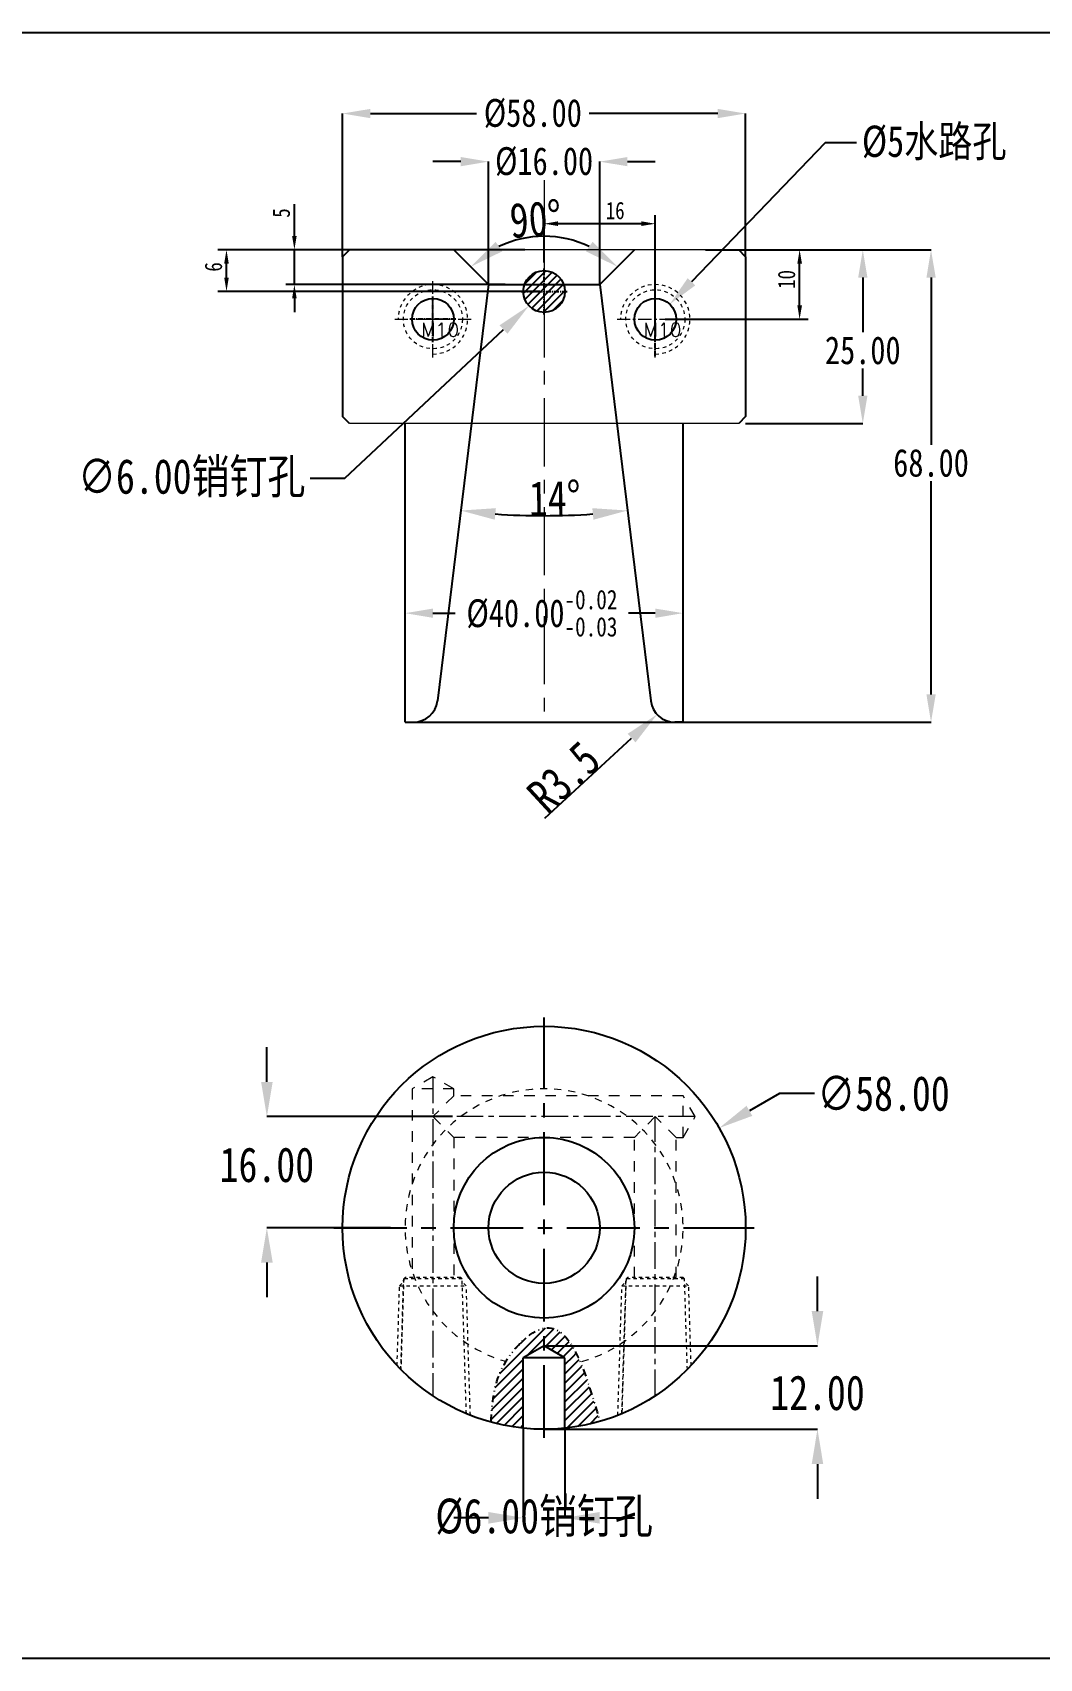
# Model space of a CAD drawing. Header units: millimetres. Extents: x 583 to 1942, y -5112 to 253.
# Drawn here: x 1049.3 to 1194.2, y -593.5 to -359.5 of the extents above; entities that cross this region are included whole.
import ezdxf

# ---------------------------------------------------------------- set-up
doc = ezdxf.new("R2010")
doc.units = ezdxf.units.MM
doc.header["$LTSCALE"] = 16.335
doc.header["$PDMODE"] = 3
doc.header["$PDSIZE"] = 0.3125
for name, pattern in [('CENTER', [0.6, 0.375, -0.075, 0.075, -0.075]), ('DIVIDE', [31.75, 12.7, -6.35, 0, -6.35, 0, -6.35]), ('HIDDEN', [0.2, 0.1, -0.1])]:
    doc.linetypes.add(name, pattern=pattern)
doc.layers.get('0').update_dxf_attribs({"linetype": 'CONTINUOUS'})
doc.layers.get('Defpoints').update_dxf_attribs({"linetype": 'CONTINUOUS'})
for name, color, linetype, lineweight in [('cool', 153, 'HIDDEN', 9), ('moldbase', 7, 'CONTINUOUS', 20), ('screw', 33, 'CONTINUOUS', 13)]:
    doc.layers.add(name, color=color, linetype=linetype, lineweight=lineweight)
doc.styles.get("Standard").update_dxf_attribs({"font": 'txt', "width": 0.8})
doc.styles.add('TXT', font='txt.shx', dxfattribs={"bigfont": 'gbcbig.shx'})
doc.dimstyles.new('ISO-25', dxfattribs={"dimtxt": 2.5, "dimasz": 2.5, "dimexe": 1.25, "dimexo": 0.625, "dimtad": 1, "dimdsep": 46, "dimtxsty": 'Standard', "dimcen": 2.5, "dimadec": 0, "dimazin": 0, "dimtfac": 1, "dimtmove": 0, "dimatfit": 3, "dimfxl": 0, "dimarcsym": 0})
doc.dimstyles.get("Standard").update_dxf_attribs({"dimtxt": 0.15625, "dimasz": 0.1875, "dimexe": 0.125, "dimexo": 0.0625, "dimtad": 0, "dimtih": 1, "dimtoh": 1, "dimdsep": 46, "dimtxsty": 'Standard', "dimcen": 0.09, "dimadec": 0, "dimazin": 0, "dimtp": 0.01, "dimtm": 0.01, "dimtfac": 1, "dimtofl": 0, "dimtmove": 0, "dimatfit": 3, "dimfxl": 0, "dimtolj": 1, "dimarcsym": 0})
doc.dimstyles.new('副本 11', dxfattribs={"dimtxt": 2.5, "dimasz": 2.5, "dimexe": 1.25, "dimexo": 0.625, "dimtad": 1, "dimdsep": 46, "dimtxsty": 'Standard', "dimcen": 2.5, "dimadec": 0, "dimazin": 0, "dimtfac": 1, "dimtmove": 0, "dimatfit": 3, "dimfxl": 0, "dimarcsym": 0})

# ---------------------------------------------------------------- blocks, each defined once
blk = doc.blocks.new('*D85')
at = {"color": 0, "lineweight": -2}
for p, q in [((1151.8, -390.72), (1168.8, -390.72)), ((1168.8, -394.72), (1168.8, -402.58)), ((1168.8, -411.72), (1168.8, -407.83)), ((1151.94, -415.72), (1168.8, -415.72))]:
    blk.add_line(p, q, dxfattribs=at)
at = {"color": 0}
for points in [[(1168.14, -394.72), (1169.47, -394.72), (1168.8, -390.72)], [(1168.14, -411.72), (1169.47, -411.72), (1168.8, -415.72)]]:
    blk.add_solid(points, dxfattribs=at)
at = {"layer": 'Defpoints', "color": 0}
for p in [(1151.8, -390.72), (1151.94, -415.72), (1168.8, -415.72)]:
    blk.add_point(p, dxfattribs=at)
at = {"color": 0, "insert": (1168.8, -405.21), "char_height": 4, "attachment_point": 5}
blk.add_mtext('\\A1;25.00', dxfattribs=at)
blk = doc.blocks.new('*D65')
at = {"color": 0, "lineweight": -2}
for p, q in [((1147.94, -390.72), (1178.62, -390.72)), ((1178.62, -394.72), (1178.62, -418.79)), ((1178.62, -454.72), (1178.62, -424.04)), ((1140.66, -458.72), (1178.62, -458.72))]:
    blk.add_line(p, q, dxfattribs=at)
at = {"color": 0}
for points in [[(1177.96, -394.72), (1179.29, -394.72), (1178.62, -390.72)], [(1177.96, -454.72), (1179.29, -454.72), (1178.62, -458.72)]]:
    blk.add_solid(points, dxfattribs=at)
at = {"layer": 'Defpoints', "color": 0}
for p in [(1147.94, -390.72), (1140.66, -458.72), (1178.62, -458.72)]:
    blk.add_point(p, dxfattribs=at)
at = {"color": 0, "insert": (1178.62, -421.41), "char_height": 4, "attachment_point": 5}
blk.add_mtext('\\A1;68.00', dxfattribs=at)
blk = doc.blocks.new('*D66')
at = {"color": 0, "lineweight": -2}
for p, q in [((1093.94, -391.72), (1093.94, -371.11)), ((1097.94, -371.11), (1113.22, -371.11)), ((1147.94, -371.11), (1129.41, -371.11)), ((1151.94, -391.72), (1151.94, -371.11))]:
    blk.add_line(p, q, dxfattribs=at)
at = {"color": 0}
for points in [[(1097.94, -370.45), (1097.94, -371.78), (1093.94, -371.11)], [(1147.94, -370.45), (1147.94, -371.78), (1151.94, -371.11)]]:
    blk.add_solid(points, dxfattribs=at)
at = {"layer": 'Defpoints', "color": 0}
for p in [(1093.94, -371.11), (1093.94, -391.72), (1151.94, -391.72)]:
    blk.add_point(p, dxfattribs=at)
at = {"color": 0, "insert": (1121.32, -371.11), "char_height": 4, "attachment_point": 5}
blk.add_mtext('\\A1;%%c58.00', dxfattribs=at)
blk = doc.blocks.new('*D67')
at = {"color": 0, "lineweight": -2}
for p, q in [((1146.17, -390.72), (1160.96, -390.72)), ((1159.71, -398.72), (1159.71, -392.72)), ((1140.36, -400.72), (1160.96, -400.72))]:
    blk.add_line(p, q, dxfattribs=at)
at = {"color": 0}
for points in [[(1159.38, -392.72), (1160.05, -392.72), (1159.71, -390.72)], [(1159.38, -398.72), (1160.05, -398.72), (1159.71, -400.72)]]:
    blk.add_solid(points, dxfattribs=at)
at = {"layer": 'Defpoints', "color": 0}
for p in [(1145.55, -390.72), (1159.71, -390.72), (1139.74, -400.72)]:
    blk.add_point(p, dxfattribs=at)
at = {"color": 0, "insert": (1157.84, -394.99), "char_height": 2.5, "attachment_point": 5, "rotation": 90}
blk.add_mtext('10', dxfattribs=at)
blk = doc.blocks.new('*D68')
at = {"color": 0, "lineweight": -2}
for p, q in [((1122.94, -392.56), (1122.94, -385.72)), ((1138.94, -402.1), (1138.94, -385.72)), ((1136.94, -386.97), (1124.94, -386.97))]:
    blk.add_line(p, q, dxfattribs=at)
at = {"color": 0}
for points in [[(1124.94, -386.63), (1124.94, -387.3), (1122.94, -386.97)], [(1136.94, -386.63), (1136.94, -387.3), (1138.94, -386.97)]]:
    blk.add_solid(points, dxfattribs=at)
at = {"layer": 'Defpoints', "color": 0}
for p in [(1122.94, -386.97), (1122.94, -393.18), (1138.94, -402.72)]:
    blk.add_point(p, dxfattribs=at)
at = {"color": 0, "insert": (1133.17, -385.09), "char_height": 2.5, "attachment_point": 5}
blk.add_mtext('16', dxfattribs=at)
blk = doc.blocks.new('*D88')
at = {"color": 0, "lineweight": -2}
for p, q in [((1163.41, -375.35), (1144.15, -395.32)), ((1167.91, -375.35), (1163.41, -375.35))]:
    blk.add_line(p, q, dxfattribs=at)
at = {"color": 0}
blk.add_solid([(1143.61, -394.8), (1144.69, -395.85), (1141.02, -398.56)], dxfattribs=at)
at = {"layer": 'Defpoints', "color": 0}
for p in [(1141.02, -398.56), (1136.86, -402.88)]:
    blk.add_point(p, dxfattribs=at)
at = {"color": 0, "insert": (1179.08, -375.35), "char_height": 4.5, "attachment_point": 5}
blk.add_mtext('\\A1;%%C5{\\fSimSun|b0|i0|c134|p2;水路孔}', dxfattribs=at)
blk = doc.blocks.new('*D89')
at = {"color": 0, "lineweight": -2}
for p, q in [((1162.28, -543.47), (1162.28, -538.47)), ((1122.94, -548.47), (1162.28, -548.47)), ((1122.94, -560.47), (1162.28, -560.47)), ((1162.28, -565.47), (1162.28, -570.47))]:
    blk.add_line(p, q, dxfattribs=at)
at = {"color": 0}
for points in [[(1161.45, -543.47), (1163.11, -543.47), (1162.28, -548.47)], [(1161.45, -565.47), (1163.11, -565.47), (1162.28, -560.47)]]:
    blk.add_solid(points, dxfattribs=at)
at = {"layer": 'Defpoints', "color": 0}
for p in [(1122.94, -548.47), (1122.94, -560.47), (1162.28, -560.47)]:
    blk.add_point(p, dxfattribs=at)
at = {"color": 0, "insert": (1162.28, -555.25), "char_height": 5, "attachment_point": 5}
blk.add_mtext('\\A1;12.00', dxfattribs=at)
blk = doc.blocks.new('*D90')
at = {"color": 0, "lineweight": -2}
for p, q in [((1119.94, -560.31), (1119.94, -573.22)), ((1125.94, -560.31), (1125.94, -573.22)), ((1114.94, -573.22), (1109.94, -573.22)), ((1130.94, -573.22), (1135.94, -573.22))]:
    blk.add_line(p, q, dxfattribs=at)
at = {"color": 0}
for points in [[(1114.94, -572.38), (1114.94, -574.05), (1119.94, -573.22)], [(1130.94, -572.38), (1130.94, -574.05), (1125.94, -573.22)]]:
    blk.add_solid(points, dxfattribs=at)
at = {"layer": 'Defpoints', "color": 0}
for p in [(1119.94, -560.31), (1125.94, -560.31), (1119.94, -573.22)]:
    blk.add_point(p, dxfattribs=at)
at = {"color": 0, "insert": (1122.94, -573.22), "char_height": 5, "attachment_point": 5}
blk.add_mtext('\\A1;%%C6.00{\\fSimSun|b0|i0|c134|p2;销钉孔}', dxfattribs=at)
blk = doc.blocks.new('*D91')
at = {"color": 0, "lineweight": -2}
for p, q in [((1120.19, -390.72), (1075.99, -390.72)), ((1077.24, -394.72), (1077.24, -392.72)), ((1122.32, -396.72), (1075.99, -396.72))]:
    blk.add_line(p, q, dxfattribs=at)
at = {"color": 0}
for points in [[(1076.91, -392.72), (1077.57, -392.72), (1077.24, -390.72)], [(1076.91, -394.72), (1077.57, -394.72), (1077.24, -396.72)]]:
    blk.add_solid(points, dxfattribs=at)
at = {"layer": 'Defpoints', "color": 0}
for p in [(1077.24, -390.72), (1120.81, -390.72), (1122.94, -396.72)]:
    blk.add_point(p, dxfattribs=at)
at = {"color": 0, "insert": (1075.37, -393.19), "char_height": 2.5, "attachment_point": 5, "rotation": 90}
blk.add_mtext('6', dxfattribs=at)
blk = doc.blocks.new('screw_m10_g')
at = {"layer": 'screw', "color": 1, "linetype": 'CENTER', "ltscale": 0.310989}
for p, q in [((0, -5.5), (0, 5.5)), ((-5.5, 0), (5.5, 0))]:
    blk.add_line(p, q, dxfattribs=at)
at = {"layer": 'screw', "linetype": 'HIDDEN', "ltscale": 0.310989}
blk.add_circle((0, 0), 4.25, dxfattribs=at)
at = {"layer": 'screw', "color": 92, "linetype": 'HIDDEN', "ltscale": 0.310989}
blk.add_arc((0, 0), 5, 270, 180, dxfattribs=at)
at = {"layer": 'screw', "color": 6, "style": 'TXT'}
blk.add_text('M10', height=2, dxfattribs=at).set_placement((-1.7, -2.5))
blk = doc.blocks.new('*D93')
at = {"color": 0, "lineweight": -2}
for p, q in [((1156.83, -512.17), (1152.49, -514.65)), ((1161.83, -512.17), (1156.83, -512.17))]:
    blk.add_line(p, q, dxfattribs=at)
at = {"color": 0}
blk.add_solid([(1152.07, -513.92), (1152.9, -515.37), (1148.14, -517.12)], dxfattribs=at)
at = {"layer": 'Defpoints', "color": 0}
for p in [(1148.14, -517.12), (1097.75, -545.83)]:
    blk.add_point(p, dxfattribs=at)
at = {"color": 0, "insert": (1171.79, -512.17), "char_height": 5, "attachment_point": 5}
blk.add_mtext('\\A1;∅58.00', dxfattribs=at)
blk = doc.blocks.new('*D94')
at = {"color": 0, "lineweight": -2}
for p, q in [((1094.28, -423.6), (1117.11, -402.2)), ((1089.28, -423.6), (1094.28, -423.6))]:
    blk.add_line(p, q, dxfattribs=at)
at = {"color": 0}
blk.add_solid([(1116.54, -401.59), (1117.68, -402.8), (1120.76, -398.78)], dxfattribs=at)
at = {"layer": 'Defpoints', "color": 0}
for p in [(1125.13, -394.67), (1120.76, -398.78)]:
    blk.add_point(p, dxfattribs=at)
at = {"color": 0, "insert": (1072.24, -423.6), "char_height": 5, "attachment_point": 5}
blk.add_mtext('\\A1;∅6.00{\\fSimSun|b0|i0|c134|p2;销钉孔}', dxfattribs=at)
blk = doc.blocks.new('*D95')
at = {"color": 0, "lineweight": -2}
for p, q in [((1083.05, -510.48), (1083.05, -505.48)), ((1109.75, -515.48), (1083.05, -515.48)), ((1100.84, -531.48), (1083.05, -531.48)), ((1083.05, -536.48), (1083.05, -541.48))]:
    blk.add_line(p, q, dxfattribs=at)
at = {"color": 0}
for points in [[(1082.22, -510.48), (1083.89, -510.48), (1083.05, -515.48)], [(1082.22, -536.48), (1083.89, -536.48), (1083.05, -531.48)]]:
    blk.add_solid(points, dxfattribs=at)
at = {"layer": 'Defpoints', "color": 0}
for p in [(1109.75, -515.48), (1083.05, -531.48), (1100.84, -531.48)]:
    blk.add_point(p, dxfattribs=at)
at = {"color": 0, "insert": (1083.05, -522.43), "char_height": 5, "attachment_point": 5}
blk.add_mtext('\\A1;16.00', dxfattribs=at)
blk = doc.blocks.new('*D79')
at = {"color": 0, "lineweight": -2}
for p, q in [((1106.94, -443.02), (1110.16, -443.02)), ((1138.94, -443.02), (1135.09, -443.02))]:
    blk.add_line(p, q, dxfattribs=at)
at = {"color": 0}
for points in [[(1106.94, -442.36), (1106.94, -443.69), (1102.94, -443.02)], [(1138.94, -442.36), (1138.94, -443.69), (1142.94, -443.02)]]:
    blk.add_solid(points, dxfattribs=at)
at = {"layer": 'Defpoints', "color": 0}
for p in [(1102.94, -443.02), (1102.94, -443.02), (1142.94, -443.02)]:
    blk.add_point(p, dxfattribs=at)
at = {"color": 0, "insert": (1122.63, -443.02), "char_height": 4, "attachment_point": 5}
blk.add_mtext('\\A1;%%C40.00{\\H0.7x;\\S-0.02^ -0.03;}', dxfattribs=at)
blk = doc.blocks.new('*D82')
at = {"color": 0, "lineweight": -2}
for p, q in [((1110.94, -378.04), (1106.94, -378.04)), ((1114.94, -395.72), (1114.94, -378.04)), ((1130.94, -395.72), (1130.94, -378.04)), ((1134.94, -378.04), (1138.94, -378.04))]:
    blk.add_line(p, q, dxfattribs=at)
at = {"color": 0}
for points in [[(1110.94, -377.37), (1110.94, -378.7), (1114.94, -378.04)], [(1134.94, -377.37), (1134.94, -378.7), (1130.94, -378.04)]]:
    blk.add_solid(points, dxfattribs=at)
at = {"layer": 'Defpoints', "color": 0}
for p in [(1130.94, -378.04), (1114.94, -395.72), (1130.94, -395.72)]:
    blk.add_point(p, dxfattribs=at)
at = {"color": 0, "insert": (1122.94, -378.04), "char_height": 4, "attachment_point": 5}
blk.add_mtext('\\A1;%%c16.00', dxfattribs=at)
blk = doc.blocks.new('*D84')
at = {"color": 0, "lineweight": -2}
for p, q in [((1087.01, -388.72), (1087.01, -384.14)), ((1114.81, -390.72), (1085.76, -390.72)), ((1087.01, -395.72), (1087.01, -390.72)), ((1117.33, -395.72), (1085.76, -395.72)), ((1087.01, -397.72), (1087.01, -399.72))]:
    blk.add_line(p, q, dxfattribs=at)
at = {"color": 0}
for points in [[(1086.68, -388.72), (1087.34, -388.72), (1087.01, -390.72)], [(1086.68, -397.72), (1087.34, -397.72), (1087.01, -395.72)]]:
    blk.add_solid(points, dxfattribs=at)
at = {"layer": 'Defpoints', "color": 0}
for p in [(1115.44, -390.72), (1087.01, -395.72), (1117.95, -395.72)]:
    blk.add_point(p, dxfattribs=at)
at = {"color": 0, "insert": (1085.13, -385.43), "char_height": 2.5, "attachment_point": 5, "rotation": 90}
blk.add_mtext('5', dxfattribs=at)
blk = doc.blocks.new('*D99')
at = {"color": 4, "lineweight": -2}
blk.add_arc((1122.94, -403.72), 14.94, 64.2628, 115.7372, dxfattribs=at)
at = {"color": 4}
for points in [[(1116.94, -390.94), (1115.97, -389.58), (1112.38, -393.16)], [(1129.92, -389.58), (1128.95, -390.94), (1133.51, -393.16)]]:
    blk.add_solid(points, dxfattribs=at)
at = {"layer": 'Defpoints', "color": 0}
for p in [(1109.94, -390.72), (1126.81, -389.29), (1135.94, -390.72), (1114.94, -395.72), (1130.94, -395.72)]:
    blk.add_point(p, dxfattribs=at)
at = {"color": 6, "insert": (1121.72, -386.32), "char_height": 5, "attachment_point": 5, "rotation": 4.0364}
blk.add_mtext('90°', dxfattribs=at)
blk = doc.blocks.new('*D102')
at = {"color": 4, "lineweight": -2}
blk.add_line((1123.05, -472.54), (1135.53, -461), dxfattribs=at)
at = {"color": 4}
blk.add_solid([(1134.97, -460.38), (1136.1, -461.61), (1139.2, -457.6)], dxfattribs=at)
at = {"layer": 'Defpoints', "color": 0}
for p in [(1141.77, -455.22), (1139.2, -457.6)]:
    blk.add_point(p, dxfattribs=at)
at = {"color": 6, "insert": (1125.76, -466.63), "char_height": 5, "attachment_point": 5, "rotation": 42.7673}
blk.add_mtext('R3.5', dxfattribs=at)
blk = doc.blocks.new('*D103')
at = {"color": 4, "lineweight": -2}
blk.add_arc((1122.94, -330.57), 98.42, 265.9111, 274.0889, dxfattribs=at)
at = {"color": 4}
for points in [[(1115.84, -429.57), (1116.01, -427.91), (1110.95, -428.25)], [(1129.88, -427.91), (1130.04, -429.57), (1134.94, -428.25)]]:
    blk.add_solid(points, dxfattribs=at)
at = {"layer": 'Defpoints', "color": 0}
for p in [(1114.94, -395.72), (1130.94, -395.72), (1118.94, -428.91), (1107.58, -455.65), (1138.3, -455.65)]:
    blk.add_point(p, dxfattribs=at)
at = {"color": 6, "insert": (1124.47, -426.48), "char_height": 5, "attachment_point": 5, "rotation": 0.9129}
blk.add_mtext('14°', dxfattribs=at)

msp = doc.modelspace()

# ---------------------------------------------------------------- hatches: boundary and pattern name
h = msp.add_hatch()
h.set_pattern_fill('ANSI31', color=256, scale=0.25, style=0)
h.set_pattern_definition([(45, (281.513, -719.0647), (-0.561266, 0.561266), [])])
h.paths.add_polyline_path([(1125.944, -396.724, 0.1844831), (1125.18, -394.724), (1122.944, -394.724), (1122.944, -399.724, 0.4142136)])
h.paths.add_polyline_path([(1122.944, -394.724), (1120.708, -394.724, 0.1844831), (1119.944, -396.724, 0.4142136), (1122.944, -399.724)])
h.paths.add_polyline_path([(1122.944, -393.724, 0.2134218), (1120.708, -394.724), (1122.944, -394.724)])
h.paths.add_polyline_path([(1122.944, -393.724), (1122.944, -394.724), (1125.18, -394.724, 0.2134218)])
h = msp.add_hatch()
h.set_pattern_fill('ANSI31', color=256, scale=0.3, style=0)
h.set_pattern_definition([(45, (281.513, -688.3866), (-0.6735192, 0.6735192), [])])
edge = h.paths.add_edge_path()
edge.add_spline(control_points=[(1122.944, -545.915), (1121.362, -546.227), (1119.478, -547.84), (1118.071, -549.783)], knot_values=[9.8699468, 9.8699468, 9.8699468, 9.8699468, 16.2208326, 16.2208326, 16.2208326, 16.2208326], degree=3, periodic=0)
edge.add_arc((1122.944, -532.975), 17.5, 253.83241, 260.0807)
edge.add_line((1119.93, -550.214), (1122.944, -548.473))
edge.add_line((1122.944, -548.473), (1122.944, -545.915))
edge = h.paths.add_edge_path()
edge.add_spline(control_points=[(1127.702, -549.816), (1126.429, -547.171), (1124.923, -545.524), (1122.944, -545.915)], knot_values=[16.2208326, 16.2208326, 16.2208326, 16.2208326, 24.1663027, 24.1663027, 24.1663027, 24.1663027], degree=3, periodic=0)
edge.add_line((1122.944, -545.915), (1122.944, -548.473))
edge.add_line((1122.944, -548.473), (1125.959, -550.214))
edge.add_arc((1122.944, -532.975), 17.5, 279.9193, 285.77499)
edge = h.paths.add_edge_path()
edge.add_line((1115.315, -559.304), (1115.31, -559.392))
edge.add_arc((1122.944, -532.975), 27.498, 253.88046, 263.73662)
edge.add_line((1119.944, -560.309), (1119.944, -550.216))
edge.add_arc((1122.944, -532.975), 17.5, 253.83271, 260.12911, ccw=False)
edge.add_line((1118.072, -549.783), (1118.042, -549.823))
edge.add_line((1118.042, -549.823), (1117.984, -549.906))
edge.add_line((1117.984, -549.906), (1117.925, -549.989))
edge.add_line((1117.925, -549.989), (1117.868, -550.072))
edge.add_line((1117.868, -550.072), (1117.811, -550.155))
edge.add_line((1117.811, -550.155), (1117.754, -550.239))
edge.add_line((1117.754, -550.239), (1117.699, -550.323))
edge.add_line((1117.699, -550.323), (1117.644, -550.407))
edge.add_line((1117.644, -550.407), (1117.589, -550.492))
edge.add_line((1117.589, -550.492), (1117.535, -550.577))
edge.add_line((1117.535, -550.577), (1117.482, -550.662))
edge.add_line((1117.482, -550.662), (1117.43, -550.747))
edge.add_line((1117.43, -550.747), (1117.378, -550.832))
edge.add_line((1117.378, -550.832), (1117.328, -550.918))
edge.add_line((1117.328, -550.918), (1117.277, -551.004))
edge.add_line((1117.277, -551.004), (1117.228, -551.09))
edge.add_line((1117.228, -551.09), (1117.179, -551.176))
edge.add_line((1117.179, -551.176), (1117.132, -551.262))
edge.add_line((1117.132, -551.262), (1117.085, -551.349))
edge.add_line((1117.085, -551.349), (1117.038, -551.435))
edge.add_line((1117.038, -551.435), (1116.993, -551.522))
edge.add_line((1116.993, -551.522), (1116.948, -551.608))
edge.add_line((1116.948, -551.608), (1116.905, -551.695))
edge.add_line((1116.905, -551.695), (1116.862, -551.782))
edge.add_line((1116.862, -551.782), (1116.82, -551.869))
edge.add_line((1116.82, -551.869), (1116.779, -551.955))
edge.add_line((1116.779, -551.955), (1116.738, -552.042))
edge.add_line((1116.738, -552.042), (1116.699, -552.129))
edge.add_line((1116.699, -552.129), (1116.66, -552.216))
edge.add_line((1116.66, -552.216), (1116.622, -552.302))
edge.add_line((1116.622, -552.302), (1116.585, -552.389))
edge.add_line((1116.585, -552.389), (1116.549, -552.476))
edge.add_line((1116.549, -552.476), (1116.513, -552.563))
edge.add_line((1116.513, -552.563), (1116.478, -552.65))
edge.add_line((1116.478, -552.65), (1116.444, -552.737))
edge.add_line((1116.444, -552.737), (1116.411, -552.824))
edge.add_line((1116.411, -552.824), (1116.378, -552.911))
edge.add_line((1116.378, -552.911), (1116.346, -552.998))
edge.add_line((1116.346, -552.998), (1116.315, -553.085))
edge.add_line((1116.315, -553.085), (1116.285, -553.172))
edge.add_line((1116.285, -553.172), (1116.255, -553.259))
edge.add_line((1116.255, -553.259), (1116.226, -553.346))
edge.add_line((1116.226, -553.346), (1116.197, -553.434))
edge.add_line((1116.197, -553.434), (1116.17, -553.521))
edge.add_line((1116.17, -553.521), (1116.142, -553.608))
edge.add_line((1116.142, -553.608), (1116.116, -553.695))
edge.add_line((1116.116, -553.695), (1116.09, -553.782))
edge.add_line((1116.09, -553.782), (1116.065, -553.87))
edge.add_line((1116.065, -553.87), (1116.04, -553.957))
edge.add_line((1116.04, -553.957), (1116.016, -554.044))
edge.add_line((1116.016, -554.044), (1115.993, -554.131))
edge.add_line((1115.993, -554.131), (1115.97, -554.219))
edge.add_line((1115.97, -554.219), (1115.948, -554.306))
edge.add_line((1115.948, -554.306), (1115.926, -554.393))
edge.add_line((1115.926, -554.393), (1115.905, -554.481))
edge.add_line((1115.905, -554.481), (1115.885, -554.568))
edge.add_line((1115.885, -554.568), (1115.865, -554.656))
edge.add_line((1115.865, -554.656), (1115.845, -554.743))
edge.add_line((1115.845, -554.743), (1115.826, -554.83))
edge.add_line((1115.826, -554.83), (1115.808, -554.918))
edge.add_line((1115.808, -554.918), (1115.79, -555.005))
edge.add_line((1115.79, -555.005), (1115.772, -555.093))
edge.add_line((1115.772, -555.093), (1115.755, -555.18))
edge.add_line((1115.755, -555.18), (1115.739, -555.268))
edge.add_line((1115.739, -555.268), (1115.723, -555.355))
edge.add_line((1115.723, -555.355), (1115.707, -555.443))
edge.add_line((1115.707, -555.443), (1115.692, -555.53))
edge.add_line((1115.692, -555.53), (1115.677, -555.618))
edge.add_line((1115.677, -555.618), (1115.663, -555.706))
edge.add_line((1115.663, -555.706), (1115.649, -555.793))
edge.add_line((1115.649, -555.793), (1115.635, -555.881))
edge.add_line((1115.635, -555.881), (1115.622, -555.968))
edge.add_line((1115.622, -555.968), (1115.609, -556.056))
edge.add_line((1115.609, -556.056), (1115.597, -556.144))
edge.add_line((1115.597, -556.144), (1115.585, -556.231))
edge.add_line((1115.585, -556.231), (1115.573, -556.319))
edge.add_line((1115.573, -556.319), (1115.562, -556.407))
edge.add_line((1115.562, -556.407), (1115.551, -556.494))
edge.add_line((1115.551, -556.494), (1115.54, -556.582))
edge.add_line((1115.54, -556.582), (1115.53, -556.67))
edge.add_line((1115.53, -556.67), (1115.52, -556.758))
edge.add_line((1115.52, -556.758), (1115.51, -556.845))
edge.add_line((1115.51, -556.845), (1115.5, -556.933))
edge.add_line((1115.5, -556.933), (1115.491, -557.021))
edge.add_line((1115.491, -557.021), (1115.482, -557.109))
edge.add_line((1115.482, -557.109), (1115.473, -557.196))
edge.add_line((1115.473, -557.196), (1115.465, -557.284))
edge.add_line((1115.465, -557.284), (1115.457, -557.372))
edge.add_line((1115.457, -557.372), (1115.449, -557.46))
edge.add_line((1115.449, -557.46), (1115.441, -557.547))
edge.add_line((1115.441, -557.547), (1115.433, -557.635))
edge.add_line((1115.433, -557.635), (1115.426, -557.723))
edge.add_line((1115.426, -557.723), (1115.419, -557.811))
edge.add_line((1115.419, -557.811), (1115.412, -557.899))
edge.add_line((1115.412, -557.899), (1115.405, -557.986))
edge.add_line((1115.405, -557.986), (1115.398, -558.074))
edge.add_line((1115.398, -558.074), (1115.392, -558.162))
edge.add_line((1115.392, -558.162), (1115.385, -558.25))
edge.add_line((1115.385, -558.25), (1115.379, -558.338))
edge.add_line((1115.379, -558.338), (1115.373, -558.426))
edge.add_line((1115.373, -558.426), (1115.367, -558.513))
edge.add_line((1115.367, -558.513), (1115.361, -558.601))
edge.add_line((1115.361, -558.601), (1115.355, -558.689))
edge.add_line((1115.355, -558.689), (1115.349, -558.777))
edge.add_line((1115.349, -558.777), (1115.343, -558.865))
edge.add_line((1115.343, -558.865), (1115.338, -558.953))
edge.add_line((1115.338, -558.953), (1115.332, -559.041))
edge.add_line((1115.332, -559.041), (1115.326, -559.128))
edge.add_line((1115.326, -559.128), (1115.321, -559.216))
edge.add_line((1115.321, -559.216), (1115.315, -559.304))
edge = h.paths.add_edge_path()
edge.add_line((1130.943, -559.284), (1130.908, -559.162))
edge.add_line((1130.908, -559.162), (1130.873, -559.041))
edge.add_line((1130.873, -559.041), (1130.837, -558.919))
edge.add_line((1130.837, -558.919), (1130.802, -558.798))
edge.add_line((1130.802, -558.798), (1130.766, -558.676))
edge.add_line((1130.766, -558.676), (1130.731, -558.555))
edge.add_line((1130.731, -558.555), (1130.695, -558.434))
edge.add_line((1130.695, -558.434), (1130.66, -558.312))
edge.add_line((1130.66, -558.312), (1130.624, -558.191))
edge.add_line((1130.624, -558.191), (1130.589, -558.07))
edge.add_line((1130.589, -558.07), (1130.553, -557.949))
edge.add_line((1130.553, -557.949), (1130.518, -557.828))
edge.add_line((1130.518, -557.828), (1130.482, -557.707))
edge.add_line((1130.482, -557.707), (1130.447, -557.586))
edge.add_line((1130.447, -557.586), (1130.411, -557.465))
edge.add_line((1130.411, -557.465), (1130.375, -557.345))
edge.add_line((1130.375, -557.345), (1130.34, -557.225))
edge.add_line((1130.34, -557.225), (1130.304, -557.104))
edge.add_line((1130.304, -557.104), (1130.268, -556.984))
edge.add_line((1130.268, -556.984), (1130.232, -556.864))
edge.add_line((1130.232, -556.864), (1130.196, -556.745))
edge.add_line((1130.196, -556.745), (1130.16, -556.625))
edge.add_line((1130.16, -556.625), (1130.125, -556.506))
edge.add_line((1130.125, -556.506), (1130.089, -556.387))
edge.add_line((1130.089, -556.387), (1130.052, -556.268))
edge.add_line((1130.052, -556.268), (1130.016, -556.149))
edge.add_line((1130.016, -556.149), (1129.98, -556.031))
edge.add_line((1129.98, -556.031), (1129.944, -555.913))
edge.add_line((1129.944, -555.913), (1129.908, -555.795))
edge.add_line((1129.908, -555.795), (1129.871, -555.677))
edge.add_line((1129.871, -555.677), (1129.835, -555.559))
edge.add_line((1129.835, -555.559), (1129.799, -555.442))
edge.add_line((1129.799, -555.442), (1129.762, -555.325))
edge.add_line((1129.762, -555.325), (1129.726, -555.209))
edge.add_line((1129.726, -555.209), (1129.689, -555.092))
edge.add_line((1129.689, -555.092), (1129.652, -554.976))
edge.add_line((1129.652, -554.976), (1129.615, -554.861))
edge.add_line((1129.615, -554.861), (1129.579, -554.745))
edge.add_line((1129.579, -554.745), (1129.542, -554.63))
edge.add_line((1129.542, -554.63), (1129.505, -554.516))
edge.add_line((1129.505, -554.516), (1129.467, -554.402))
edge.add_line((1129.467, -554.402), (1129.43, -554.288))
edge.add_line((1129.43, -554.288), (1129.393, -554.174))
edge.add_line((1129.393, -554.174), (1129.356, -554.061))
edge.add_line((1129.356, -554.061), (1129.318, -553.948))
edge.add_line((1129.318, -553.948), (1129.281, -553.836))
edge.add_line((1129.281, -553.836), (1129.243, -553.724))
edge.add_line((1129.243, -553.724), (1129.205, -553.612))
edge.add_line((1129.205, -553.612), (1129.167, -553.501))
edge.add_line((1129.167, -553.501), (1129.129, -553.39))
edge.add_line((1129.129, -553.39), (1129.091, -553.28))
edge.add_line((1129.091, -553.28), (1129.053, -553.17))
edge.add_line((1129.053, -553.17), (1129.015, -553.061))
edge.add_line((1129.015, -553.061), (1128.977, -552.952))
edge.add_line((1128.977, -552.952), (1128.938, -552.844))
edge.add_line((1128.938, -552.844), (1128.899, -552.736))
edge.add_line((1128.899, -552.736), (1128.861, -552.628))
edge.add_line((1128.861, -552.628), (1128.822, -552.521))
edge.add_line((1128.822, -552.521), (1128.783, -552.415))
edge.add_line((1128.783, -552.415), (1128.744, -552.309))
edge.add_line((1128.744, -552.309), (1128.705, -552.204))
edge.add_line((1128.705, -552.204), (1128.665, -552.099))
edge.add_line((1128.665, -552.099), (1128.626, -551.995))
edge.add_line((1128.626, -551.995), (1128.586, -551.891))
edge.add_line((1128.586, -551.891), (1128.547, -551.788))
edge.add_line((1128.547, -551.788), (1128.507, -551.685))
edge.add_line((1128.507, -551.685), (1128.467, -551.583))
edge.add_line((1128.467, -551.583), (1128.427, -551.482))
edge.add_line((1128.427, -551.482), (1128.387, -551.381))
edge.add_line((1128.387, -551.381), (1128.346, -551.281))
edge.add_line((1128.346, -551.281), (1128.306, -551.181))
edge.add_line((1128.306, -551.181), (1128.265, -551.082))
edge.add_line((1128.265, -551.082), (1128.224, -550.984))
edge.add_line((1128.224, -550.984), (1128.183, -550.886))
edge.add_line((1128.183, -550.886), (1128.142, -550.789))
edge.add_line((1128.142, -550.789), (1128.101, -550.693))
edge.add_line((1128.101, -550.693), (1128.059, -550.597))
edge.add_line((1128.059, -550.597), (1128.018, -550.502))
edge.add_line((1128.018, -550.502), (1127.976, -550.408))
edge.add_line((1127.976, -550.408), (1127.934, -550.315))
edge.add_line((1127.934, -550.315), (1127.892, -550.222))
edge.add_line((1127.892, -550.222), (1127.85, -550.13))
edge.add_line((1127.85, -550.13), (1127.807, -550.038))
edge.add_line((1127.807, -550.038), (1127.764, -549.948))
edge.add_line((1127.764, -549.948), (1127.722, -549.858))
edge.add_line((1127.722, -549.858), (1127.702, -549.816))
edge.add_arc((1122.944, -532.975), 17.5, 279.87089, 285.77479, ccw=False)
edge.add_line((1125.944, -550.216), (1125.944, -560.309))
edge.add_arc((1122.944, -532.975), 27.498, 276.26338, 286.91182)

# ---------------------------------------------------------------- linework, layer by layer
for p, q in [((1094.942, -390.724), (1093.942, -391.724)), ((1114.944, -395.724), (1109.944, -390.724)), ((1130.944, -395.724), (1135.944, -390.724)), ((1151.942, -391.724), (1150.942, -390.724)), ((1114.942, -395.724), (1107.584, -455.65)), ((1130.942, -395.724), (1138.3, -455.65)), ((1094.942, -415.724), (1093.942, -414.724)), ((1102.944, -458.724), (1102.944, -415.724)), ((1142.944, -458.724), (1142.944, -415.724)), ((1151.942, -414.724), (1150.942, -415.724)), ((1102.944, -458.724), (1142.944, -458.724)), ((1102.944, -458.724), (1104.11, -458.724)), ((1142.944, -458.724), (1141.774, -458.724)), ((1122.944, -548.473), (1119.944, -550.205)), ((1125.944, -550.205), (1122.944, -548.473)), ((1119.944, -560.309), (1119.944, -550.205)), ((1125.944, -550.205), (1119.944, -550.205)), ((1125.944, -560.309), (1125.944, -550.205))]:
    msp.add_line(p, q)
at = {"color": 7, "linetype": 'Continuous'}
for p, q in [((1093.942, -391.724), (1093.942, -414.724)), ((1151.942, -391.724), (1151.942, -414.724)), ((1114.942, -395.724), (1130.942, -395.724))]:
    msp.add_line(p, q, dxfattribs=at)
at = {"color": 1, "linetype": 'CENTER', "ltscale": 0.12}
for p, q in [((1122.944, -400.024), (1122.944, -393.424)), ((1106.946, -404.024), (1106.946, -397.424)), ((1119.644, -396.724), (1126.244, -396.724)), ((1138.942, -406.024), (1138.942, -399.424)), ((1110.246, -400.724), (1103.646, -400.724))]:
    msp.add_line(p, q, dxfattribs=at)
at = {"color": 1, "linetype": 'CENTER', "ltscale": 1.710309}
for p, q in [((1122.944, -561.723), (1122.944, -501.227)), ((1092.697, -531.475), (1153.192, -531.475))]:
    msp.add_line(p, q, dxfattribs=at)
msp.add_lwpolyline([(929.837, -359.454), (1329.35, -359.454), (1329.35, -593.459), (929.837, -593.459)], close=True)
for centre, radius in [((1122.944, -396.724), 3), ((1106.946, -400.724), 3), ((1138.942, -400.724), 3), ((1138.942, -400.724), 3), ((1122.944, -531.475), 28.998), ((1122.944, -531.475), 13), ((1122.944, -531.475), 8)]:
    msp.add_circle(centre, radius)
for centre, start, end in [((1104.11, -455.224), 270, 353), ((1141.774, -455.224), 187, 270)]:
    msp.add_arc(centre, 3.5, start, end)
at = {"color": 2, "linetype": 'DIVIDE', "ltscale": 0.005045}
msp.add_spline([(1115.31, -559.392), (1116.908, -551.687), (1122.944, -545.915), (1130.943, -559.284)], degree=3, dxfattribs=at)
at = {"layer": 'cool', "ltscale": 0.932966}
for p, q in [((1106.944, -509.743), (1103.944, -511.475)), ((1109.944, -511.475), (1106.944, -509.743)), ((1109.944, -511.475), (1103.944, -511.475)), ((1103.944, -511.475), (1103.944, -538.633)), ((1109.944, -512.475), (1109.944, -511.475)), ((1109.944, -512.475), (1106.944, -515.475)), ((1142.942, -512.475), (1109.944, -512.475)), ((1142.942, -518.475), (1142.942, -512.475)), ((1144.674, -515.475), (1142.942, -512.475)), ((1106.944, -515.475), (1109.944, -518.475)), ((1138.942, -515.475), (1135.942, -518.475)), ((1141.942, -518.475), (1138.942, -515.475)), ((1142.942, -518.475), (1144.674, -515.475)), ((1135.942, -518.475), (1109.944, -518.475)), ((1109.944, -518.475), (1109.944, -538.633)), ((1135.942, -538.633), (1135.942, -518.475)), ((1141.942, -538.633), (1141.942, -518.475)), ((1141.942, -518.475), (1142.942, -518.475))]:
    msp.add_line(p, q, dxfattribs=at)
at = {"layer": 'cool', "color": 1, "linetype": 'CENTER', "ltscale": 0.621977}
for p, q in [((1106.944, -509.743), (1106.944, -555.66)), ((1144.674, -515.475), (1106.944, -515.475)), ((1138.942, -555.661), (1138.942, -515.475))]:
    msp.add_line(p, q, dxfattribs=at)
at = {"layer": 'cool', "ltscale": 0.3}
for p, q in [((1101.785, -551.303), (1102.143, -539.839)), ((1102.143, -539.839), (1102.724, -539.258)), ((1102.143, -539.839), (1111.746, -539.839)), ((1102.737, -538.839), (1102.33, -551.869)), ((1102.33, -551.869), (1102.737, -538.839)), ((1102.944, -538.632), (1102.737, -538.839)), ((1111.152, -538.839), (1102.737, -538.839)), ((1110.944, -538.632), (1102.944, -538.632)), ((1111.152, -538.839), (1110.944, -538.632)), ((1111.758, -558.229), (1111.152, -538.839)), ((1111.746, -539.839), (1111.165, -539.258)), ((1112.328, -558.46), (1111.746, -539.839)), ((1133.559, -558.461), (1134.141, -539.84)), ((1134.735, -538.84), (1134.129, -558.229)), ((1134.129, -558.229), (1134.735, -538.84)), ((1134.141, -539.84), (1134.722, -539.259)), ((1134.141, -539.84), (1143.744, -539.84)), ((1134.942, -538.633), (1134.735, -538.84)), ((1143.15, -538.84), (1134.735, -538.84)), ((1142.942, -538.633), (1134.942, -538.633)), ((1143.15, -538.84), (1142.942, -538.633)), ((1143.557, -551.871), (1143.15, -538.84)), ((1143.744, -539.84), (1143.163, -539.259)), ((1144.102, -551.305), (1143.744, -539.84))]:
    msp.add_line(p, q, dxfattribs=at)
at = {"layer": 'moldbase', "color": 1, "linetype": 'CENTER', "ltscale": 1.6}
msp.add_line((1122.944, -380.724), (1122.944, -458.724), dxfattribs=at)
at = {"layer": 'moldbase'}
for p, q in [((1150.942, -390.724), (1094.942, -390.724)), ((1150.942, -415.724), (1094.942, -415.724))]:
    msp.add_line(p, q, dxfattribs=at)
at = {"layer": 'moldbase', "color": 8, "linetype": 'HIDDEN', "ltscale": 0.621977}
msp.add_arc((1122.944, -531.475), 20, 285.77499, 253.83241, dxfattribs=at)

# ---------------------------------------------------------------- block references
at = {"layer": 'screw'}
for p in [(1106.946, -400.724), (1138.942, -400.724)]:
    msp.add_blockref('screw_m10_g', p, dxfattribs=at)

# ---------------------------------------------------------------- dimensions: what is measured, and where the dimension line sits
for base, p1, p2, text, override, picture, middle in [((1093.942, -371.115), (1151.942, -391.724), (1093.942, -391.724), '%%c<>', {"dimtxt": 4, "dimasz": 4, "dimexe": 0, "dimexo": 0, "dimtad": 0, "dimzin": 0, "dimcen": 0, "dimadec": 2, "dimtol": 0, "dimtzin": 0}, '*D66', (1121.316, -371.115)), ((1130.942, -378.038), (1114.944, -395.724), (1130.942, -395.724), '%%c<>', {"dimtxt": 4, "dimasz": 4, "dimexe": 0, "dimexo": 0, "dimtad": 0, "dimzin": 0, "dimcen": 0, "dimadec": 2, "dimtol": 0, "dimtzin": 0}, '*D82', (1122.944, -378.038)), ((1102.944, -443.025), (1142.944, -443.025), (1102.944, -443.025), '%%C<>{\\H0.7x;\\S-0.02^ -0.03;}', {"dimtxt": 4, "dimasz": 4, "dimexe": 0, "dimexo": 0, "dimtad": 0, "dimzin": 0, "dimcen": 0, "dimadec": 2, "dimtol": 0, "dimtzin": 0}, '*D79', (1122.628, -443.025)), ((1119.944, -573.218), (1125.944, -560.309), (1119.944, -560.309), '%%C<>{\\fSimSun|b0|i0|c134|p2;销钉孔}', {"dimtxt": 5, "dimasz": 5, "dimexe": 0, "dimexo": 0, "dimtad": 0, "dimzin": 0, "dimcen": 0, "dimadec": 2, "dimtol": 0, "dimtzin": 0}, '*D90', (1122.944, -573.218))]:
    dim = msp.add_linear_dim(base=base, p1=p1, p2=p2, text=text, dimstyle='Standard', override=override)
    dim.commit()
    dim.dimension.update_dxf_attribs({"geometry": picture, "text_midpoint": middle, "dimtype": 160})
for p1, p2, text, override, picture, middle in [((1136.86, -402.883), (1141.024, -398.564), '%%C5{\\fSimSun|b0|i0|c134|p2;水路孔}', {"dimtxt": 4.5, "dimasz": 4.5, "dimexe": 0, "dimexo": 0, "dimgap": 0, "dimtad": 0, "dimzin": 0, "dimcen": 0, "dimtol": 0, "dimtzin": 0}, '*D88', (1179.08, -375.346)), ((1125.133, -394.672), (1120.756, -398.776), '<>{\\fSimSun|b0|i0|c134|p2;销钉孔}', {"dimtxt": 5, "dimasz": 5, "dimexe": 0, "dimexo": 0, "dimtad": 0, "dimzin": 0, "dimcen": 0, "dimadec": 2, "dimtol": 0, "dimtzin": 0}, '*D94', (1072.243, -423.601))]:
    dim = msp.add_diameter_dim_2p(p1=p1, p2=p2, text=text, dimstyle='Standard', override=override)
    dim.commit()
    dim.dimension.update_dxf_attribs({"geometry": picture, "text_midpoint": middle, "dimtype": 163})
for base, line1, line2, picture, middle in [((1126.812, -389.29), ((1114.944, -395.724), (1109.944, -390.724)), ((1130.944, -395.724), (1135.944, -390.724)), '*D99', (1121.892, -388.818)), ((1118.935, -428.906), ((1114.942, -395.724), (1107.584, -455.65)), ((1130.942, -395.724), (1138.3, -455.65)), '*D103', (1124.51, -428.976))]:
    dim = msp.add_angular_dim_2l(base=base, line1=line1, line2=line2, dimstyle='副本 11', override={"dimtxt": 5, "dimasz": 5, "dimexe": 0, "dimexo": 0, "dimgap": 0, "dimcen": 0, "dimclrd": 4, "dimclre": 4, "dimclrt": 6, "dimtofl": 0})
    dim.commit()
    dim.dimension.update_dxf_attribs({"geometry": picture, "text_midpoint": middle, "dimtype": 162})
dim = msp.add_linear_dim(base=(1122.944, -386.966), p1=(1138.942, -402.724), p2=(1122.944, -393.181), dimstyle='ISO-25', override={"dimscale": 1, "dimtxt": 2.5, "dimasz": 2})
dim.commit()
dim.dimension.update_dxf_attribs({"geometry": '*D68', "text_midpoint": (1133.168, -386.966), "dimtype": 160})
for base, p1, p2, dimstyle, override, picture, middle in [((1087.01, -395.724), (1115.438, -390.724), (1117.951, -395.724), 'ISO-25', {"dimasz": 2}, '*D84', (1087.01, -385.432)), ((1077.241, -390.724), (1122.944, -396.724), (1120.813, -390.724), 'ISO-25', {"dimasz": 2}, '*D91', (1077.241, -393.194)), ((1159.712, -390.724), (1139.739, -400.724), (1145.548, -390.724), 'ISO-25', {"dimscale": 1, "dimtxt": 2.5, "dimasz": 2}, '*D67', (1159.712, -394.993)), ((1178.623, -458.724), (1147.942, -390.724), (1140.658, -458.724), 'Standard', {"dimtxt": 4, "dimasz": 4, "dimexe": 0, "dimexo": 0, "dimtad": 0, "dimzin": 0, "dimcen": 0, "dimadec": 2, "dimtol": 0, "dimtzin": 0}, '*D65', (1178.623, -421.415)), ((1168.802, -415.724), (1151.801, -390.724), (1151.942, -415.724), 'Standard', {"dimtxt": 4, "dimasz": 4, "dimexe": 0, "dimexo": 0, "dimtad": 0, "dimzin": 0, "dimcen": 0, "dimadec": 2, "dimtol": 0, "dimtzin": 0}, '*D85', (1168.802, -405.208)), ((1083.053, -531.475), (1109.749, -515.475), (1100.836, -531.475), 'Standard', {"dimtxt": 5, "dimasz": 5, "dimexe": 0, "dimexo": 0, "dimtad": 0, "dimzin": 0, "dimcen": 0, "dimadec": 2, "dimtol": 0, "dimtzin": 0}, '*D95', (1083.053, -522.426)), ((1162.281, -560.473), (1122.944, -548.473), (1122.944, -560.473), 'Standard', {"dimtxt": 5, "dimasz": 5, "dimexe": 0, "dimexo": 0, "dimtad": 0, "dimzin": 0, "dimcen": 0, "dimadec": 2, "dimtol": 0, "dimtzin": 0}, '*D89', (1162.281, -555.249))]:
    dim = msp.add_linear_dim(base=base, p1=p1, p2=p2, angle=90, dimstyle=dimstyle, override=override)
    dim.commit()
    dim.dimension.update_dxf_attribs({"geometry": picture, "text_midpoint": middle, "dimtype": 160})
dim = msp.add_radius_dim(center=(1141.774, -455.224), mpoint=(1139.205, -457.6), dimstyle='副本 11', override={"dimtxt": 5, "dimasz": 5, "dimexe": 0, "dimexo": 0, "dimgap": 0, "dimcen": 0, "dimclrd": 4, "dimclre": 4, "dimclrt": 6, "dimtofl": 0})
dim.commit()
dim.dimension.update_dxf_attribs({"geometry": '*D102', "text_midpoint": (1125.761, -466.629)})
dim = msp.add_diameter_dim_2p(p1=(1097.747, -545.827), p2=(1148.142, -517.124), dimstyle='Standard', override={"dimtxt": 5, "dimasz": 5, "dimexe": 0, "dimexo": 0, "dimtad": 0, "dimzin": 0, "dimcen": 0, "dimadec": 2, "dimtol": 0, "dimtzin": 0})
dim.commit()
dim.dimension.update_dxf_attribs({"geometry": '*D93', "text_midpoint": (1171.789, -512.174)})

doc.saveas('drawing.dxf')
